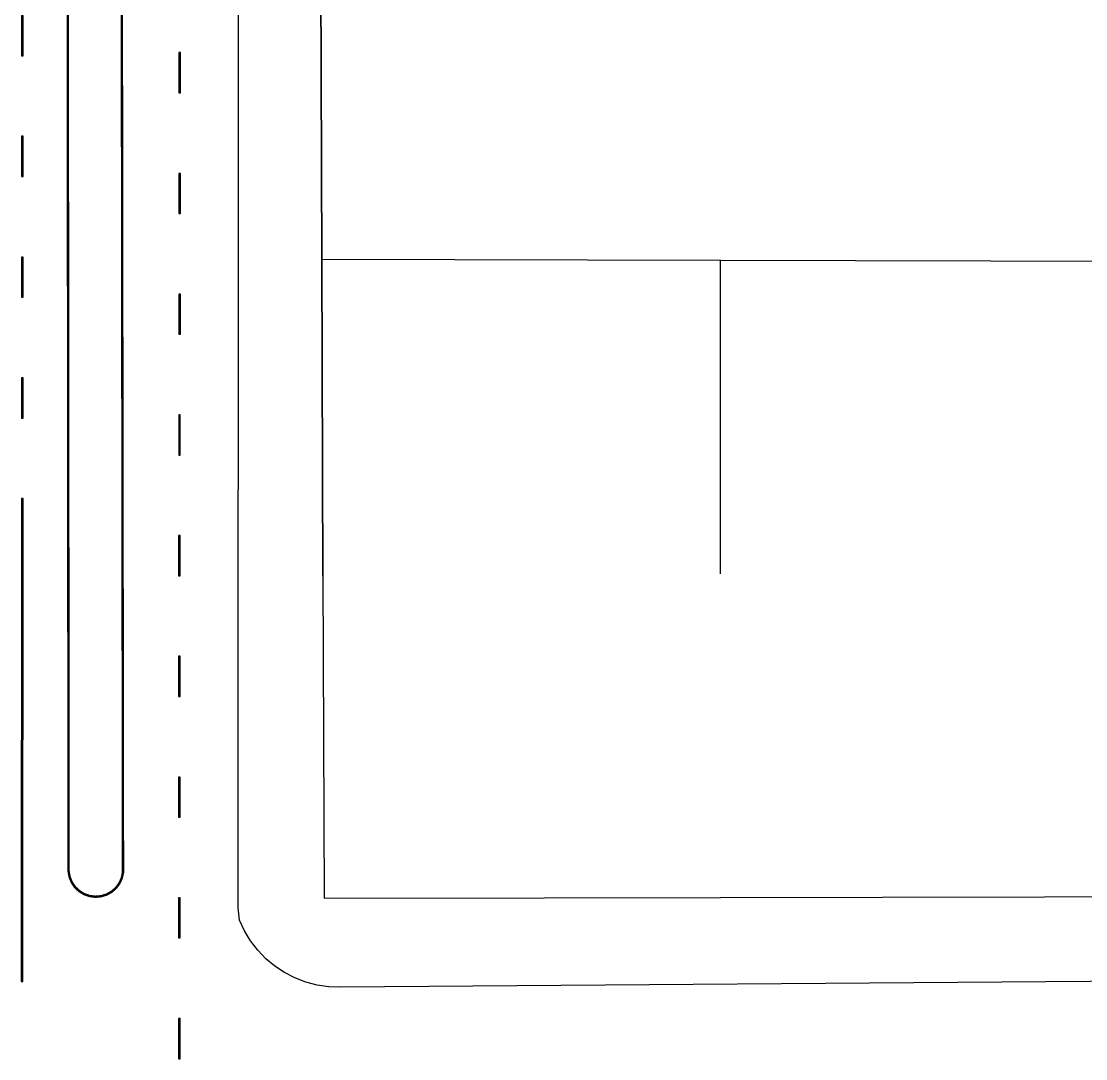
# Model space of a CAD drawing. Header units: metres. Extents: x 668617 to 675126, y 2286318 to 2293677.
# Drawn here: x 669014.9 to 669081, y 2287087.9 to 2287152.4 of the extents above; entities that cross this region are included whole.
import ezdxf

# ---------------------------------------------------------------- set-up
doc = ezdxf.new("R2010")
doc.units = ezdxf.units.M
doc.header["$MEASUREMENT"] = 0
for name, color, linetype in [('DMTG-PB-BANQUETAS', 251, 'Continuous'), ('DMTG-PB-LOTIFICACION', 253, 'Continuous'), ('DMTG-PB-MANZANAS', 251, 'Continuous'), ('DMTG-SH-LINEA DISCONTINUA', 252, 'Continuous'), ('DMTG-SH-LINEA GUARNICION', 40, 'Continuous')]:
    doc.layers.add(name, color=color, linetype=linetype)

# ---------------------------------------------------------------- blocks, each defined once
blk = doc.blocks.new('*U30')
for points in [[(0, -0.05), (30, -0.05), (30, 0.05), (0, 0.05)], [(35, -0.05), (37.5, -0.05), (37.5, 0.05), (35, 0.05)], [(42.5, -0.05), (45, -0.05), (45, 0.05), (42.5, 0.05)], [(50, -0.05), (52.5, -0.05), (52.5, 0.05), (50, 0.05)], [(57.5, -0.05), (60, -0.05), (60, 0.05), (57.5, 0.05)], [(65, -0.05), (67.5, -0.05), (67.5, 0.05), (65, 0.05)], [(72.5, -0.05), (75, -0.05), (75, 0.05), (72.5, 0.05)], [(80, -0.05), (82.5, -0.05), (82.5, 0.05), (80, 0.05)], [(87.5, -0.05), (90, -0.05), (90, 0.05), (87.5, 0.05)], [(95, -0.05), (97.5, -0.05), (97.5, 0.05), (95, 0.05)], [(102.5, -0.05), (105, -0.05), (105, 0.05), (102.5, 0.05)]]:
    blk.add_hatch(color=252).paths.add_polyline_path(points)
for points in [[(0, -0.05), (30, -0.05), (30, 0.05), (0, 0.05)], [(35, -0.05), (37.5, -0.05), (37.5, 0.05), (35, 0.05)], [(42.5, -0.05), (45, -0.05), (45, 0.05), (42.5, 0.05)], [(50, -0.05), (52.5, -0.05), (52.5, 0.05), (50, 0.05)], [(57.5, -0.05), (60, -0.05), (60, 0.05), (57.5, 0.05)], [(65, -0.05), (67.5, -0.05), (67.5, 0.05), (65, 0.05)], [(72.5, -0.05), (75, -0.05), (75, 0.05), (72.5, 0.05)], [(80, -0.05), (82.5, -0.05), (82.5, 0.05), (80, 0.05)], [(87.5, -0.05), (90, -0.05), (90, 0.05), (87.5, 0.05)], [(95, -0.05), (97.5, -0.05), (97.5, 0.05), (95, 0.05)], [(102.5, -0.05), (105, -0.05), (105, 0.05), (102.5, 0.05)]]:
    blk.add_lwpolyline(points, close=True)

msp = doc.modelspace()

# ---------------------------------------------------------------- linework, layer by layer
at = {"layer": 'DMTG-PB-BANQUETAS', "flags": 128}
for points in [[(669133.3084, 2287093.09553), (669034.71929, 2287092.3602), (669033.99243, 2287092.38157), (669033.27216, 2287092.48389), (669032.56849, 2287092.66609), (669031.88837, 2287092.92411), (669031.2418, 2287093.2559), (669030.63575, 2287093.65738), (669030.07718, 2287094.12352), (669029.57504, 2287094.64924), (669029.13329, 2287095.22651), (669028.75889, 2287095.85029), (669028.45475, 2287096.51056), (669028.37106, 2287097.28244), (669028.37133, 2287098.01786), (669028.40947, 2287198.98196)], [(669021.08168, 2287195.97069), (669021.20941, 2287099.47112), (669021.13083, 2287099.12269), (669020.98143, 2287098.79778), (669020.76731, 2287098.51135), (669020.49758, 2287098.27734), (669020.18428, 2287098.10365), (669019.84251, 2287098.00017), (669019.48629, 2287097.97079), (669019.1316, 2287098.01541), (669018.79447, 2287098.1339), (669018.48984, 2287098.32116), (669018.23065, 2287098.56708), (669018.02883, 2287098.86258), (669017.89427, 2287099.19358), (669017.83086, 2287099.54506), (669017.73743, 2287196.49139)]]:
    msp.add_lwpolyline(points, dxfattribs=at)
at = {"layer": 'DMTG-PB-LOTIFICACION', "flags": 128}
for points in [[(669033.5645, 2287137.58604), (669033.45103, 2287166.43686)], [(669033.62886, 2287117.87542), (669033.5645, 2287137.58604)], [(669033.5645, 2287137.58604), (669058.32504, 2287137.52505)], [(669058.32485, 2287118.02051), (669058.32504, 2287137.52505)], [(669058.32504, 2287137.52505), (669083.4855, 2287137.46307)]]:
    msp.add_lwpolyline(points, dxfattribs=at)
at = {"layer": 'DMTG-PB-MANZANAS', "flags": 128}
msp.add_lwpolyline([(669081.69625, 2287198.1033), (669070.55662, 2287197.97596), (669059.85691, 2287197.87049), (669033.35771, 2287197.58787), (669033.42215, 2287177.85726), (669033.45103, 2287166.43686), (669033.5645, 2287137.58604), (669033.62886, 2287117.87542), (669033.70446, 2287097.87483), (669047.36451, 2287097.91288), (669058.32465, 2287097.91945), (669088.49483, 2287097.98765)], dxfattribs=at)
at = {"layer": 'DMTG-SH-LINEA GUARNICION', "const_width": 0.15}
msp.add_lwpolyline([(669021.08168, 2287195.97069), (669021.20941, 2287099.47112), (669021.13083, 2287099.12269), (669020.98143, 2287098.79778), (669020.76731, 2287098.51135), (669020.49758, 2287098.27734), (669020.18428, 2287098.10365), (669019.84251, 2287098.00017), (669019.48629, 2287097.97079), (669019.1316, 2287098.01541), (669018.79447, 2287098.1339), (669018.48984, 2287098.32116), (669018.23065, 2287098.56708), (669018.02883, 2287098.86258), (669017.89427, 2287099.19358), (669017.83086, 2287099.54506), (669017.73743, 2287196.49139)], dxfattribs=at)

# ---------------------------------------------------------------- block references
at = {"layer": 'DMTG-SH-LINEA DISCONTINUA'}
for p, rotation in [((669014.94207, 2287092.71018), 89.97835725205515), ((669014.94207, 2287092.71018), 89.97835725205515), ((669024.74332, 2287192.90872), 269.9783572529741), ((669024.74332, 2287192.90872), 269.9783572529741)]:
    msp.add_blockref('*U30', p, dxfattribs=dict(at, rotation=rotation))

doc.saveas('drawing.dxf')
